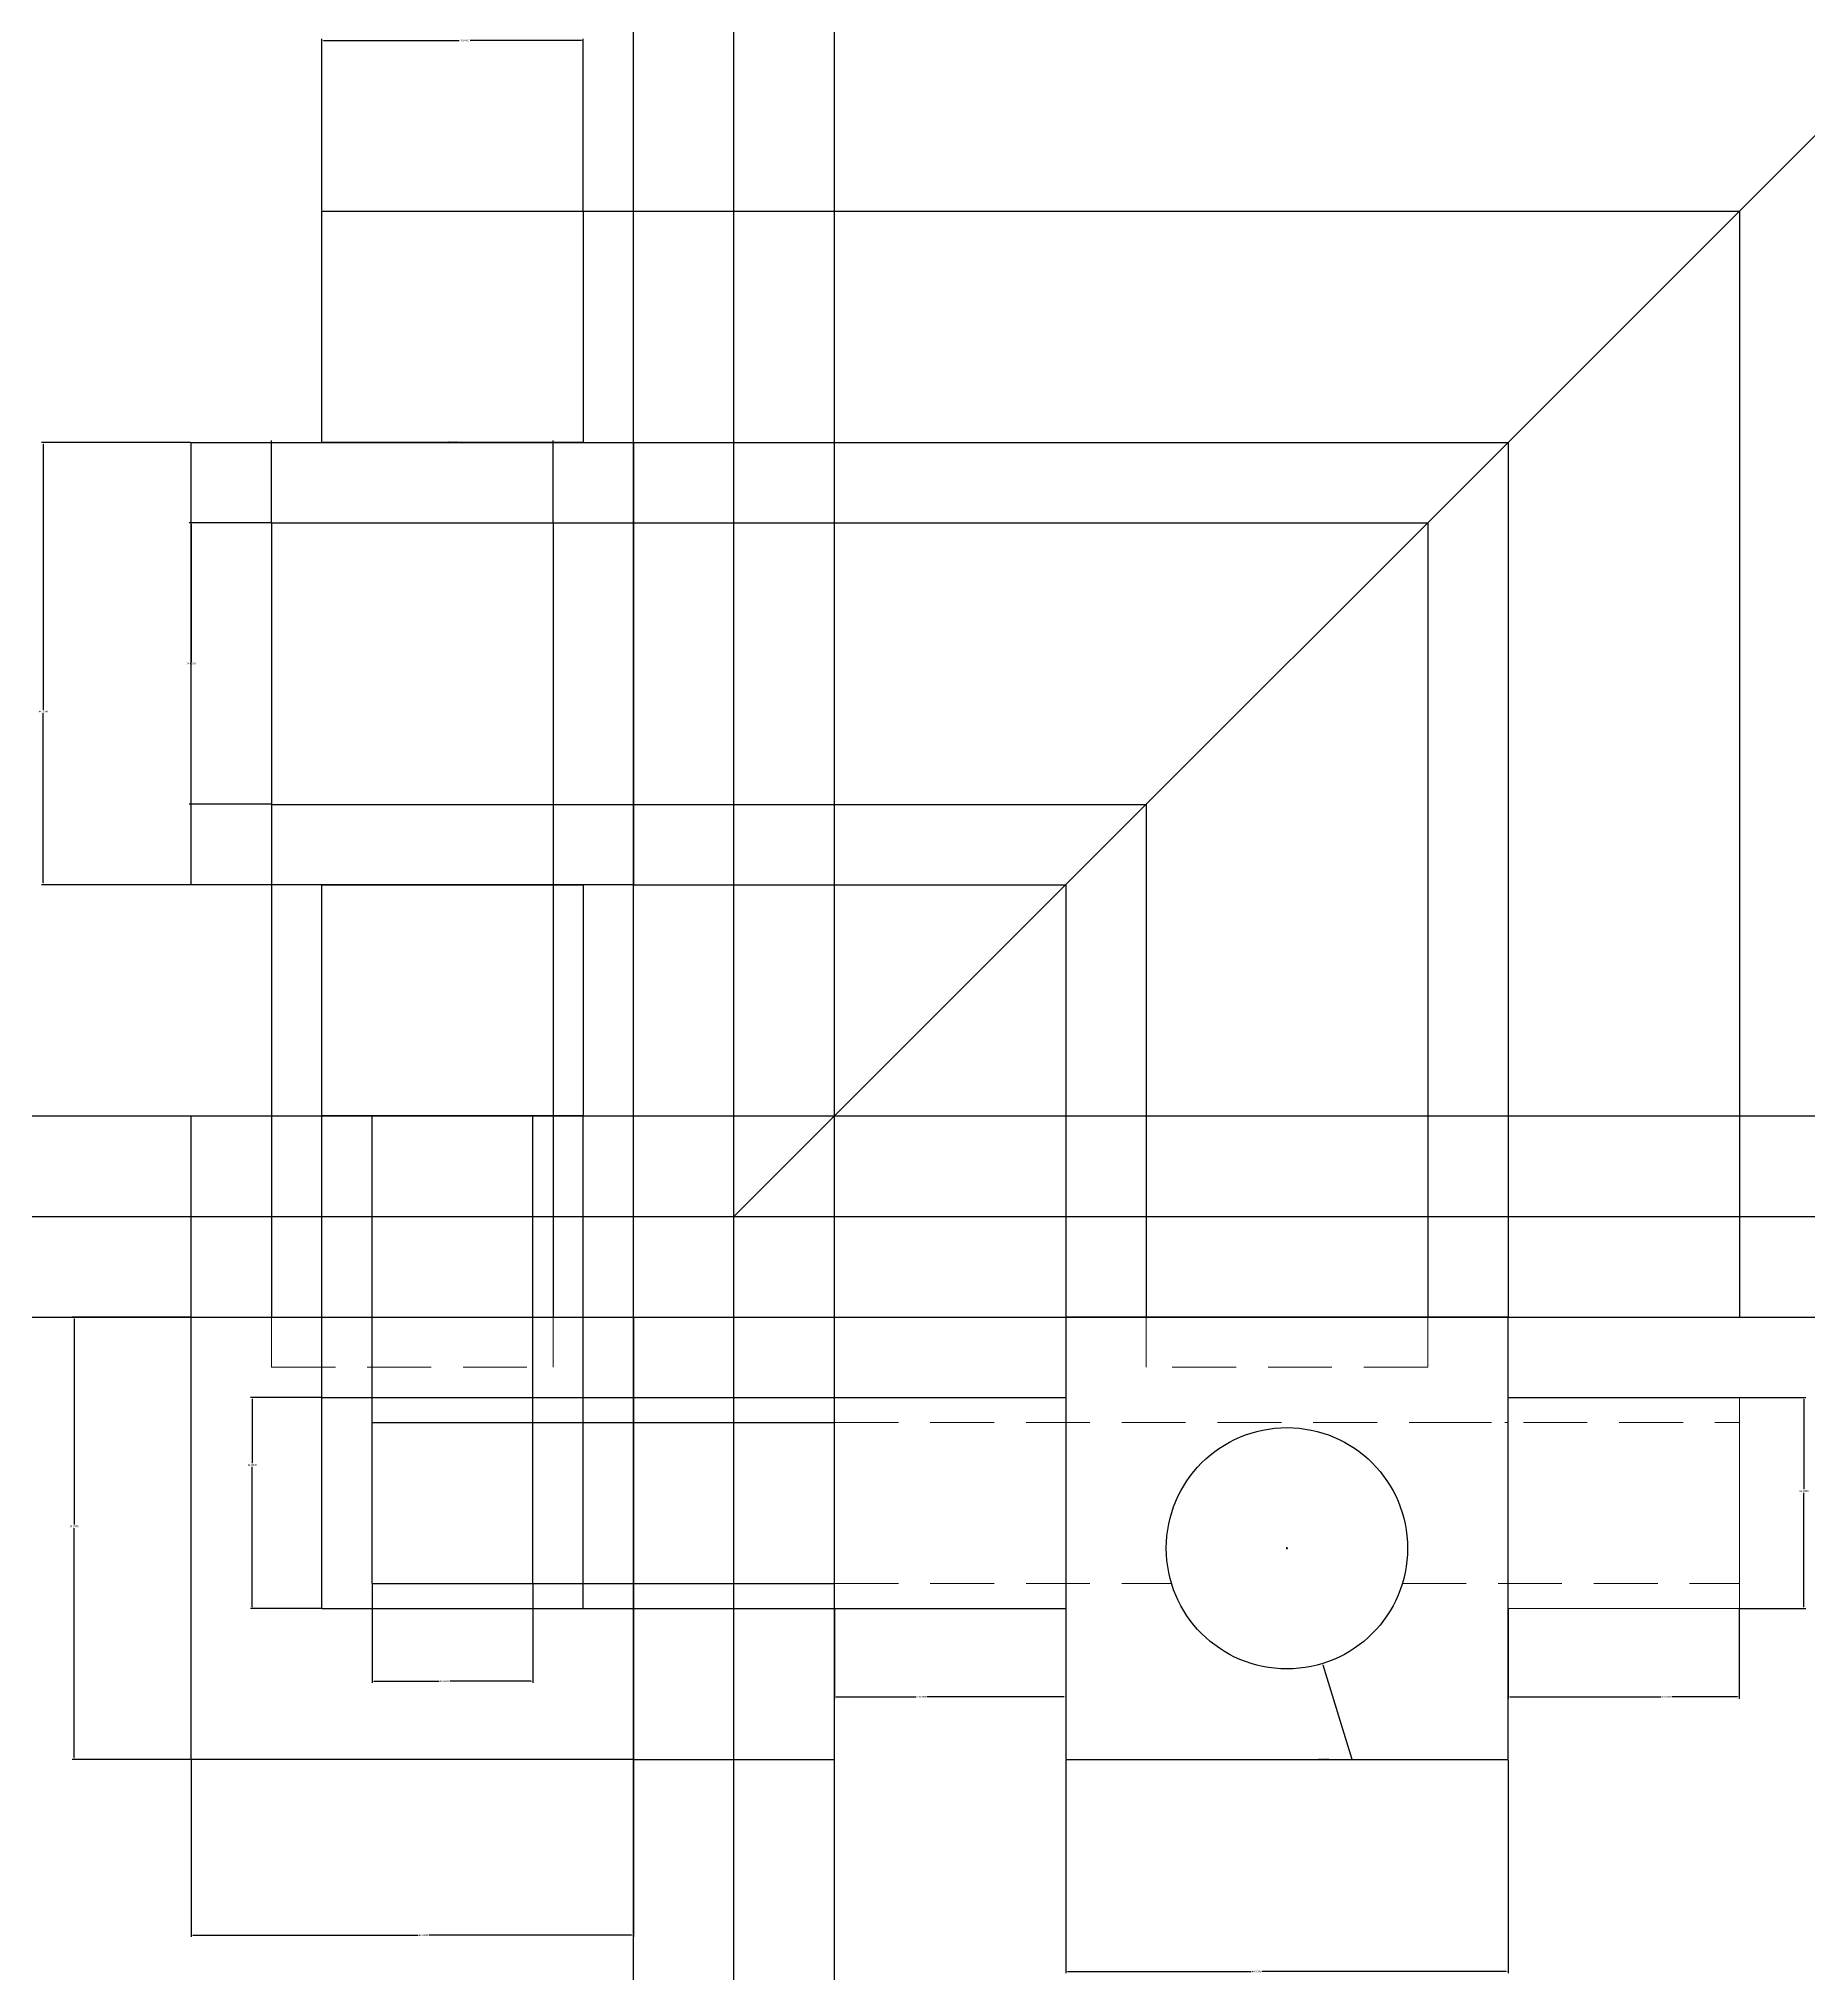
# Model space of a CAD drawing. Header units: millimetres. Extents: x 1469 to 7799, y 1414 to 1806.
# Drawn here: x 4124.9 to 4300.9, y 1534.8 to 1727.2 of the extents above; entities that cross this region are included whole.
import ezdxf

# ---------------------------------------------------------------- set-up
doc = ezdxf.new("R2010")
doc.units = ezdxf.units.MM
doc.linetypes.add('HIDDEN', pattern=[9.525, 6.35, -3.175])
doc.layers.add('dimension', color=210, linetype='Continuous', lineweight=15)
doc.layers.add('hidden line', color=40, linetype='HIDDEN', lineweight=20)
doc.layers.add('drawing', color=7, linetype='Continuous')
doc.layers.add('porjection line', color=130, linetype='Continuous', transparency=0.8)
doc.layers.add('ref line', color=10, linetype='Continuous', transparency=0.8)
doc.styles.get("Standard").update_dxf_attribs({"font": 'arial.ttf'})
doc.dimstyles.get("Standard").update_dxf_attribs({"dimtxt": 0.18, "dimasz": 0.18, "dimexe": 0.18, "dimexo": 0.0625, "dimgap": 0.09, "dimtad": 0, "dimtih": 1, "dimtoh": 1, "dimdec": 4, "dimzin": 0, "dimdsep": 46, "dimtxsty": 'Standard', "dimcen": 0.09, "dimadec": 0, "dimazin": 0, "dimtfac": 1, "dimtdec": 4, "dimtofl": 0, "dimtmove": 0, "dimatfit": 3, "dimfxl": 1, "dimtolj": 1, "dimtzin": 0, "dimarcsym": 0})

# ---------------------------------------------------------------- blocks, each defined once
blk = doc.blocks.new('*D368')
at = {"layer": 'Defpoints', "color": 0, "transparency": 16777216}
for p in [(4179.01, 1727.02), (4153.01, 1710.05), (4179.01, 1710.05)]:
    blk.add_point(p, dxfattribs=at)
at = {"layer": 'dimension', "color": 0, "lineweight": -2, "transparency": 16777216}
for p, q in [((4153.01, 1710.11), (4153.01, 1727.2)), ((4153.19, 1727.02), (4166.69, 1727.02)), ((4178.83, 1727.02), (4167.76, 1727.02)), ((4179.01, 1710.11), (4179.01, 1727.2))]:
    blk.add_line(p, q, dxfattribs=at)
at = {"layer": 'dimension', "color": 0, "transparency": 16777216}
for points in [[(4153.19, 1727.05), (4153.19, 1726.99), (4153.01, 1727.02)], [(4178.83, 1727.05), (4178.83, 1726.99), (4179.01, 1727.02)]]:
    blk.add_solid(points, dxfattribs=at)
at = {"layer": 'dimension', "color": 0, "transparency": 16777216, "insert": (4167.22, 1727.02), "char_height": 0.18, "attachment_point": 5}
blk.add_mtext('\\A1;26.0000', dxfattribs=at)
blk = doc.blocks.new('*D369')
at = {"layer": 'Defpoints', "color": 0, "transparency": 16777216}
for p in [(4140.01, 1687.05), (4125.3, 1643.05), (4140.01, 1643.05)]:
    blk.add_point(p, dxfattribs=at)
at = {"layer": 'dimension', "color": 0, "lineweight": -2, "transparency": 16777216}
for p, q in [((4139.95, 1687.05), (4125.12, 1687.05)), ((4125.3, 1686.87), (4125.3, 1660.46)), ((4125.3, 1643.23), (4125.3, 1660.1)), ((4139.95, 1643.05), (4125.12, 1643.05))]:
    blk.add_line(p, q, dxfattribs=at)
at = {"layer": 'dimension', "color": 0, "transparency": 16777216}
for points in [[(4125.27, 1686.87), (4125.33, 1686.87), (4125.3, 1687.05)], [(4125.27, 1643.23), (4125.33, 1643.23), (4125.3, 1643.05)]]:
    blk.add_solid(points, dxfattribs=at)
at = {"layer": 'dimension', "color": 0, "transparency": 16777216, "insert": (4125.3, 1660.28), "char_height": 0.18, "attachment_point": 5}
blk.add_mtext('\\A1;44.0000', dxfattribs=at)
blk = doc.blocks.new('*D370')
at = {"layer": 'Defpoints', "color": 0, "transparency": 16777216}
for p in [(4140.01, 1600.05), (4128.37, 1556.05), (4140.01, 1556.05)]:
    blk.add_point(p, dxfattribs=at)
at = {"layer": 'dimension', "color": 0, "lineweight": -2, "transparency": 16777216}
for p, q in [((4139.95, 1600.05), (4128.19, 1600.05)), ((4128.37, 1599.87), (4128.37, 1579.42)), ((4128.37, 1556.23), (4128.37, 1579.05)), ((4139.95, 1556.05), (4128.19, 1556.05))]:
    blk.add_line(p, q, dxfattribs=at)
at = {"layer": 'dimension', "color": 0, "transparency": 16777216}
for points in [[(4128.34, 1599.87), (4128.4, 1599.87), (4128.37, 1600.05)], [(4128.34, 1556.23), (4128.4, 1556.23), (4128.37, 1556.05)]]:
    blk.add_solid(points, dxfattribs=at)
at = {"layer": 'dimension', "color": 0, "transparency": 16777216, "insert": (4128.37, 1579.23), "char_height": 0.18, "attachment_point": 5}
blk.add_mtext('\\A1;44.0000', dxfattribs=at)
blk = doc.blocks.new('*D371')
at = {"layer": 'Defpoints', "color": 0, "transparency": 16777216}
for p in [(4140.01, 1556.05), (4184.01, 1556.05), (4184.01, 1538.57)]:
    blk.add_point(p, dxfattribs=at)
at = {"layer": 'dimension', "color": 0, "lineweight": -2, "transparency": 16777216}
for p, q in [((4140.01, 1555.98), (4140.01, 1538.39)), ((4184.01, 1555.98), (4184.01, 1538.39)), ((4140.19, 1538.57), (4162.59, 1538.57)), ((4183.83, 1538.57), (4163.67, 1538.57))]:
    blk.add_line(p, q, dxfattribs=at)
at = {"layer": 'dimension', "color": 0, "transparency": 16777216}
for points in [[(4140.19, 1538.6), (4140.19, 1538.54), (4140.01, 1538.57)], [(4183.83, 1538.6), (4183.83, 1538.54), (4184.01, 1538.57)]]:
    blk.add_solid(points, dxfattribs=at)
at = {"layer": 'dimension', "color": 0, "transparency": 16777216, "insert": (4163.13, 1538.57), "char_height": 0.18, "attachment_point": 5}
blk.add_mtext('\\A1;44.0000', dxfattribs=at)
blk = doc.blocks.new('*D372')
at = {"layer": 'Defpoints', "color": 0, "transparency": 16777216}
for p in [(4227.01, 1556.05), (4271.01, 1556.05), (4271.01, 1534.95)]:
    blk.add_point(p, dxfattribs=at)
at = {"layer": 'dimension', "color": 0, "lineweight": -2, "transparency": 16777216}
for p, q in [((4227.01, 1555.98), (4227.01, 1534.77)), ((4271.01, 1555.98), (4271.01, 1534.77)), ((4227.19, 1534.95), (4245.44, 1534.95)), ((4270.83, 1534.95), (4246.52, 1534.95))]:
    blk.add_line(p, q, dxfattribs=at)
at = {"layer": 'dimension', "color": 0, "transparency": 16777216}
for points in [[(4227.19, 1534.98), (4227.19, 1534.92), (4227.01, 1534.95)], [(4270.83, 1534.98), (4270.83, 1534.92), (4271.01, 1534.95)]]:
    blk.add_solid(points, dxfattribs=at)
at = {"layer": 'dimension', "color": 0, "transparency": 16777216, "insert": (4245.98, 1534.95), "char_height": 0.18, "attachment_point": 5}
blk.add_mtext('\\A1;44.0000', dxfattribs=at)
blk = doc.blocks.new('*D373')
at = {"layer": 'Defpoints', "color": 0, "transparency": 16777216}
for p in [(4294.01, 1592.05), (4294.01, 1571.05), (4300.43, 1571.05)]:
    blk.add_point(p, dxfattribs=at)
at = {"layer": 'dimension', "color": 0, "lineweight": -2, "transparency": 16777216}
for p, q in [((4294.07, 1592.05), (4300.61, 1592.05)), ((4300.43, 1591.87), (4300.43, 1582.92)), ((4300.43, 1571.23), (4300.43, 1582.56)), ((4294.07, 1571.05), (4300.61, 1571.05))]:
    blk.add_line(p, q, dxfattribs=at)
at = {"layer": 'dimension', "color": 0, "transparency": 16777216}
for points in [[(4300.4, 1591.87), (4300.46, 1591.87), (4300.43, 1592.05)], [(4300.4, 1571.23), (4300.46, 1571.23), (4300.43, 1571.05)]]:
    blk.add_solid(points, dxfattribs=at)
at = {"layer": 'dimension', "color": 0, "transparency": 16777216, "insert": (4300.43, 1582.74), "char_height": 0.18, "attachment_point": 5}
blk.add_mtext('\\A1;21.0000', dxfattribs=at)
blk = doc.blocks.new('*D374')
at = {"layer": 'Defpoints', "color": 0, "transparency": 16777216}
for p in [(4204.01, 1571.05), (4227.01, 1571.05), (4227.01, 1562.26)]:
    blk.add_point(p, dxfattribs=at)
at = {"layer": 'dimension', "color": 0, "lineweight": -2, "transparency": 16777216}
for p, q in [((4204.01, 1570.98), (4204.01, 1562.08)), ((4227.01, 1570.98), (4227.01, 1562.08)), ((4204.19, 1562.26), (4212.13, 1562.26)), ((4226.83, 1562.26), (4213.2, 1562.26))]:
    blk.add_line(p, q, dxfattribs=at)
at = {"layer": 'dimension', "color": 0, "transparency": 16777216}
for points in [[(4204.19, 1562.29), (4204.19, 1562.23), (4204.01, 1562.26)], [(4226.83, 1562.29), (4226.83, 1562.23), (4227.01, 1562.26)]]:
    blk.add_solid(points, dxfattribs=at)
at = {"layer": 'dimension', "color": 0, "transparency": 16777216, "insert": (4212.67, 1562.26), "char_height": 0.18, "attachment_point": 5}
blk.add_mtext('\\A1;23.0000', dxfattribs=at)
blk = doc.blocks.new('*D375')
at = {"layer": 'Defpoints', "color": 0, "transparency": 16777216}
for p in [(4271.01, 1571.05), (4294.01, 1571.05), (4294.01, 1562.26)]:
    blk.add_point(p, dxfattribs=at)
at = {"layer": 'dimension', "color": 0, "lineweight": -2, "transparency": 16777216}
for p, q in [((4271.01, 1570.98), (4271.01, 1562.08)), ((4294.01, 1570.98), (4294.01, 1562.08)), ((4271.19, 1562.26), (4286.23, 1562.26)), ((4293.83, 1562.26), (4287.3, 1562.26))]:
    blk.add_line(p, q, dxfattribs=at)
at = {"layer": 'dimension', "color": 0, "transparency": 16777216}
for points in [[(4271.19, 1562.29), (4271.19, 1562.23), (4271.01, 1562.26)], [(4293.83, 1562.29), (4293.83, 1562.23), (4294.01, 1562.26)]]:
    blk.add_solid(points, dxfattribs=at)
at = {"layer": 'dimension', "color": 0, "transparency": 16777216, "insert": (4286.76, 1562.26), "char_height": 0.18, "attachment_point": 5}
blk.add_mtext('\\A1;23.0000', dxfattribs=at)
blk = doc.blocks.new('*D376')
at = {"layer": 'Defpoints', "color": 0, "transparency": 16777216}
for p in [(4176.01, 1687.05), (4148.01, 1679.05), (4176.01, 1679.05)]:
    blk.add_point(p, dxfattribs=at)
at = {"layer": 'dimension', "color": 0, "lineweight": -2, "transparency": 16777216}
for p, q in [((4148.01, 1679.11), (4148.01, 1687.23)), ((4148.19, 1687.05), (4165.48, 1687.05)), ((4175.83, 1687.05), (4166.55, 1687.05)), ((4176.01, 1679.11), (4176.01, 1687.23))]:
    blk.add_line(p, q, dxfattribs=at)
at = {"layer": 'dimension', "color": 0, "transparency": 16777216}
for points in [[(4148.19, 1687.08), (4148.19, 1687.02), (4148.01, 1687.05)], [(4175.83, 1687.08), (4175.83, 1687.02), (4176.01, 1687.05)]]:
    blk.add_solid(points, dxfattribs=at)
at = {"layer": 'dimension', "color": 0, "transparency": 16777216, "insert": (4166.01, 1687.05), "char_height": 0.18, "attachment_point": 5}
blk.add_mtext('\\A1;28.0000', dxfattribs=at)
blk = doc.blocks.new('*D346')
at = {"layer": 'Defpoints', "color": 0, "transparency": 16777216}
for p in [(4140.01, 1679.05), (4148.01, 1679.05), (4148.01, 1651.05)]:
    blk.add_point(p, dxfattribs=at)
at = {"layer": 'dimension', "color": 0, "lineweight": -2, "transparency": 16777216}
for p, q in [((4147.95, 1679.05), (4139.83, 1679.05)), ((4140.01, 1678.87), (4140.01, 1665.23)), ((4140.01, 1651.23), (4140.01, 1664.86)), ((4147.95, 1651.05), (4139.83, 1651.05))]:
    blk.add_line(p, q, dxfattribs=at)
at = {"layer": 'dimension', "color": 0, "transparency": 16777216}
for points in [[(4139.98, 1678.87), (4140.04, 1678.87), (4140.01, 1679.05)], [(4139.98, 1651.23), (4140.04, 1651.23), (4140.01, 1651.05)]]:
    blk.add_solid(points, dxfattribs=at)
at = {"layer": 'dimension', "color": 0, "transparency": 16777216, "insert": (4140.01, 1665.05), "char_height": 0.18, "attachment_point": 5}
blk.add_mtext('\\A1;28.0000', dxfattribs=at)
blk = doc.blocks.new('*D347')
at = {"layer": 'Defpoints', "color": 0, "transparency": 16777216}
for p in [(4158.01, 1573.55), (4174.01, 1573.55), (4174.01, 1563.83)]:
    blk.add_point(p, dxfattribs=at)
at = {"layer": 'dimension', "color": 0, "lineweight": -2, "transparency": 16777216}
for p, q in [((4158.01, 1573.48), (4158.01, 1563.65)), ((4174.01, 1573.48), (4174.01, 1563.65)), ((4158.19, 1563.83), (4164.7, 1563.83)), ((4173.83, 1563.83), (4165.75, 1563.83))]:
    blk.add_line(p, q, dxfattribs=at)
at = {"layer": 'dimension', "color": 0, "transparency": 16777216}
for points in [[(4158.19, 1563.86), (4158.19, 1563.8), (4158.01, 1563.83)], [(4173.83, 1563.86), (4173.83, 1563.8), (4174.01, 1563.83)]]:
    blk.add_solid(points, dxfattribs=at)
at = {"layer": 'dimension', "color": 0, "transparency": 16777216, "insert": (4165.23, 1563.83), "char_height": 0.18, "attachment_point": 5}
blk.add_mtext('\\A1;16.0000', dxfattribs=at)
blk = doc.blocks.new('*D348')
at = {"layer": 'Defpoints', "color": 0, "transparency": 16777216}
for p in [(4146.1, 1592.05), (4153.01, 1592.05), (4153.01, 1571.05)]:
    blk.add_point(p, dxfattribs=at)
at = {"layer": 'dimension', "color": 0, "lineweight": -2, "transparency": 16777216}
for p, q in [((4152.95, 1592.05), (4145.92, 1592.05)), ((4146.1, 1591.87), (4146.1, 1585.51)), ((4146.1, 1571.23), (4146.1, 1585.15)), ((4152.95, 1571.05), (4145.92, 1571.05))]:
    blk.add_line(p, q, dxfattribs=at)
at = {"layer": 'dimension', "color": 0, "transparency": 16777216}
for points in [[(4146.07, 1591.87), (4146.13, 1591.87), (4146.1, 1592.05)], [(4146.07, 1571.23), (4146.13, 1571.23), (4146.1, 1571.05)]]:
    blk.add_solid(points, dxfattribs=at)
at = {"layer": 'dimension', "color": 0, "transparency": 16777216, "insert": (4146.1, 1585.33), "char_height": 0.18, "attachment_point": 5}
blk.add_mtext('\\A1;21.0000', dxfattribs=at)
blk = doc.blocks.new('*D349')
at = {"layer": 'Defpoints', "color": 0, "transparency": 16777216}
for p in [(4245.48, 1588.51), (4252.55, 1565.58)]:
    blk.add_point(p, dxfattribs=at)
at = {"layer": 'dimension', "color": 0, "lineweight": -2, "transparency": 16777216}
for p, q in [((4248.92, 1577.05), (4249.1, 1577.05)), ((4249.01, 1576.96), (4249.01, 1577.14)), ((4255.49, 1556.05), (4252.6, 1565.41)), ((4253.3, 1556.05), (4255.49, 1556.05))]:
    blk.add_line(p, q, dxfattribs=at)
at = {"layer": 'dimension', "color": 0, "transparency": 16777216}
blk.add_solid([(4252.63, 1565.42), (4252.57, 1565.4), (4252.55, 1565.58)], dxfattribs=at)
at = {"layer": 'dimension', "color": 0, "transparency": 16777216, "insert": (4252.67, 1556.05), "char_height": 0.18, "attachment_point": 5}
blk.add_mtext('\\A1;∅24.0000', dxfattribs=at)

msp = doc.modelspace()

# ---------------------------------------------------------------- linework, layer by layer
at = {"layer": 'dimension'}
for p in [(4294.01223, 1592.04556), (4271.01223, 1571.04556)]:
    msp.add_line(p, (4294.01223, 1571.04556), dxfattribs=at)
at = {"layer": 'drawing'}
for p, q in [((4140.01223, 1643.04556), (4140.01223, 1687.04556)), ((4140.01223, 1687.04556), (4184.01223, 1687.04556)), ((4184.01223, 1687.04556), (4184.01223, 1643.04556)), ((4148.01223, 1679.04556), (4148.01223, 1651.04556)), ((4148.01223, 1679.04556), (4176.01223, 1679.04556)), ((4176.01223, 1679.04556), (4176.01223, 1651.04556)), ((4148.01223, 1651.04556), (4176.01223, 1651.04556)), ((4184.01223, 1643.04556), (4140.01223, 1643.04556)), ((4140.01223, 1600.04556), (4184.01223, 1600.04556)), ((4140.01223, 1556.04556), (4140.01223, 1600.04556)), ((4184.01223, 1600.04556), (4184.01223, 1556.04556)), ((4271.01223, 1600.04556), (4227.01223, 1600.04556)), ((4227.01223, 1600.04556), (4227.01223, 1556.04556)), ((4271.01223, 1556.04556), (4271.01223, 1600.04556)), ((4153.01223, 1592.04556), (4179.01223, 1592.04556)), ((4153.01223, 1571.04556), (4153.01223, 1592.04556)), ((4179.01223, 1571.04556), (4179.01223, 1592.04556)), ((4204.01223, 1592.04556), (4227.01223, 1592.04556)), ((4271.01223, 1592.04556), (4294.01223, 1592.04556)), ((4158.01223, 1589.54556), (4174.01223, 1589.54556)), ((4158.01223, 1573.54556), (4158.01223, 1589.54556)), ((4174.01223, 1573.54556), (4174.01223, 1589.54556)), ((4158.01223, 1573.54556), (4174.01223, 1573.54556)), ((4153.01223, 1571.04556), (4179.01223, 1571.04556)), ((4204.01223, 1571.04556), (4227.01223, 1571.04556)), ((4184.01223, 1556.04556), (4140.01223, 1556.04556)), ((4227.01223, 1556.04556), (4271.01223, 1556.04556))]:
    msp.add_line(p, q, dxfattribs=at)
for points in [[(4153.01223, 1710.04556), (4179.01223, 1710.04556), (4179.01223, 1687.04556), (4153.01223, 1687.04556)], [(4153.01223, 1643.04556), (4179.01223, 1643.04556), (4179.01223, 1620.04556), (4153.01223, 1620.04556)]]:
    msp.add_lwpolyline(points, close=True, dxfattribs=at)
msp.add_circle((4249.01223, 1577.04556), 12, dxfattribs=at)
at = {"layer": 'hidden line'}
for p, q in [((4148.01223, 1600.04556), (4148.01223, 1595.04556)), ((4176.01223, 1600.04556), (4176.01223, 1595.04556)), ((4235.01223, 1600.04556), (4235.01223, 1595.04556)), ((4263.01223, 1600.04556), (4263.01223, 1595.04556)), ((4148.01223, 1595.04556), (4176.01223, 1595.04556)), ((4263.01223, 1595.04556), (4235.01223, 1595.04556)), ((4204.01223, 1589.54556), (4271.01223, 1589.54556)), ((4263.01223, 1589.54556), (4294.01223, 1589.54556)), ((4204.01223, 1573.54556), (4237.53399, 1573.54556)), ((4260.49047, 1573.54556), (4294.01223, 1573.54556))]:
    msp.add_line(p, q, dxfattribs=at)
at = {"layer": 'porjection line'}
for p, direction in [((4184.01223, 1610.04556), (0, 1)), ((4194.01223, 1610.04556), (0, 1)), ((4204.01223, 1610.04556), (0, 1)), ((1567.67266, 1620.04556), (1, 0)), ((1567.67266, 1610.04556), (1, 0)), ((1567.67266, 1600.04556), (1, 0))]:
    msp.add_xline(p, direction, dxfattribs=at)
msp.add_ray((4194.01223, 1610.04556), (0.707106781, 0.707106781), dxfattribs=at)
at = {"layer": 'ref line'}
for p, q in [((4179.01223, 1710.04556), (4294.01223, 1710.04556)), ((4294.01223, 1710.04556), (4294.01223, 1600.04556)), ((4184.01223, 1687.04556), (4271.01223, 1687.04556)), ((4271.01223, 1687.04556), (4271.01223, 1600.04556)), ((4176.01223, 1679.04556), (4263.01223, 1679.04556)), ((4263.01223, 1679.04556), (4263.01223, 1600.04556)), ((4148.01223, 1651.04556), (4148.01223, 1600.04556)), ((4176.01223, 1651.04556), (4176.01223, 1600.04556)), ((4176.01223, 1651.04556), (4235.01223, 1651.04556)), ((4235.01223, 1651.04556), (4235.01223, 1600.04556)), ((4184.01223, 1643.04556), (4227.01223, 1643.04556)), ((4227.01223, 1643.04556), (4227.01223, 1600.04556)), ((4140.01223, 1600.04556), (4140.01223, 1620.04556)), ((4153.01223, 1592.04556), (4153.01223, 1620.04556)), ((4158.01223, 1589.54556), (4158.01223, 1620.04556)), ((4174.01223, 1589.54556), (4174.01223, 1620.04556)), ((4179.01223, 1592.04556), (4179.01223, 1620.04556)), ((4179.01223, 1592.04556), (4204.01223, 1592.04556)), ((4174.01223, 1589.54556), (4204.01223, 1589.54556)), ((4174.01223, 1573.54556), (4204.01223, 1573.54556)), ((4179.01223, 1571.04556), (4204.01223, 1571.04556)), ((4184.01223, 1556.04556), (4204.01223, 1556.04556))]:
    msp.add_line(p, q, dxfattribs=at)

# ---------------------------------------------------------------- dimensions: what is measured, and where the dimension line sits
at = {"layer": 'dimension'}
for base, p1, p2, picture, middle in [((4179.01223, 1727.02445), (4153.01223, 1710.04556), (4179.01223, 1710.04556), '*D368', (4167.22153, 1727.02445)), ((4176.01223, 1687.04556), (4148.01223, 1679.04556), (4176.01223, 1679.04556), '*D376', (4166.01223, 1687.04556)), ((4174.01223, 1563.83188), (4158.01223, 1573.54556), (4174.01223, 1573.54556), '*D347', (4165.22928, 1563.83188)), ((4227.01223, 1562.25587), (4204.01223, 1571.04556), (4227.01223, 1571.04556), '*D374', (4212.66831, 1562.25587)), ((4294.01223, 1562.25587), (4271.01223, 1571.04556), (4294.01223, 1571.04556), '*D375', (4286.76207, 1562.25587)), ((4184.01223, 1538.57403), (4140.01223, 1556.04556), (4184.01223, 1556.04556), '*D371', (4163.13018, 1538.57403)), ((4271.01223, 1534.94709), (4227.01223, 1556.04556), (4271.01223, 1556.04556), '*D372', (4245.97846, 1534.94709))]:
    dim = msp.add_linear_dim(base=base, p1=p1, p2=p2, dimstyle='Standard', dxfattribs=at)
    dim.commit()
    dim.dimension.update_dxf_attribs({"geometry": picture, "text_midpoint": middle, "dimtype": 160})
for base, p1, p2, picture, middle in [((4125.30159, 1643.04556), (4140.01223, 1687.04556), (4140.01223, 1643.04556), '*D369', (4125.30159, 1660.28053)), ((4140.01223, 1679.04556), (4148.01223, 1651.04556), (4148.01223, 1679.04556), '*D346', (4140.01223, 1665.04556)), ((4128.3689, 1556.04556), (4140.01223, 1600.04556), (4140.01223, 1556.04556), '*D370', (4128.3689, 1579.23433)), ((4146.10235, 1592.04556), (4153.01223, 1571.04556), (4153.01223, 1592.04556), '*D348', (4146.10235, 1585.33189)), ((4300.42773, 1571.04556), (4294.01223, 1592.04556), (4294.01223, 1571.04556), '*D373', (4300.42773, 1582.73744))]:
    dim = msp.add_linear_dim(base=base, p1=p1, p2=p2, angle=90, dimstyle='Standard', dxfattribs=at)
    dim.commit()
    dim.dimension.update_dxf_attribs({"geometry": picture, "text_midpoint": middle, "dimtype": 160})
dim = msp.add_diameter_dim_2p(p1=(4245.47535, 1588.51249), p2=(4252.54911, 1565.57863), dimstyle='Standard', dxfattribs=at)
dim.commit()
dim.dimension.update_dxf_attribs({"geometry": '*D349', "text_midpoint": (4252.66684, 1556.04556), "dimtype": 163})

doc.saveas('drawing.dxf')
